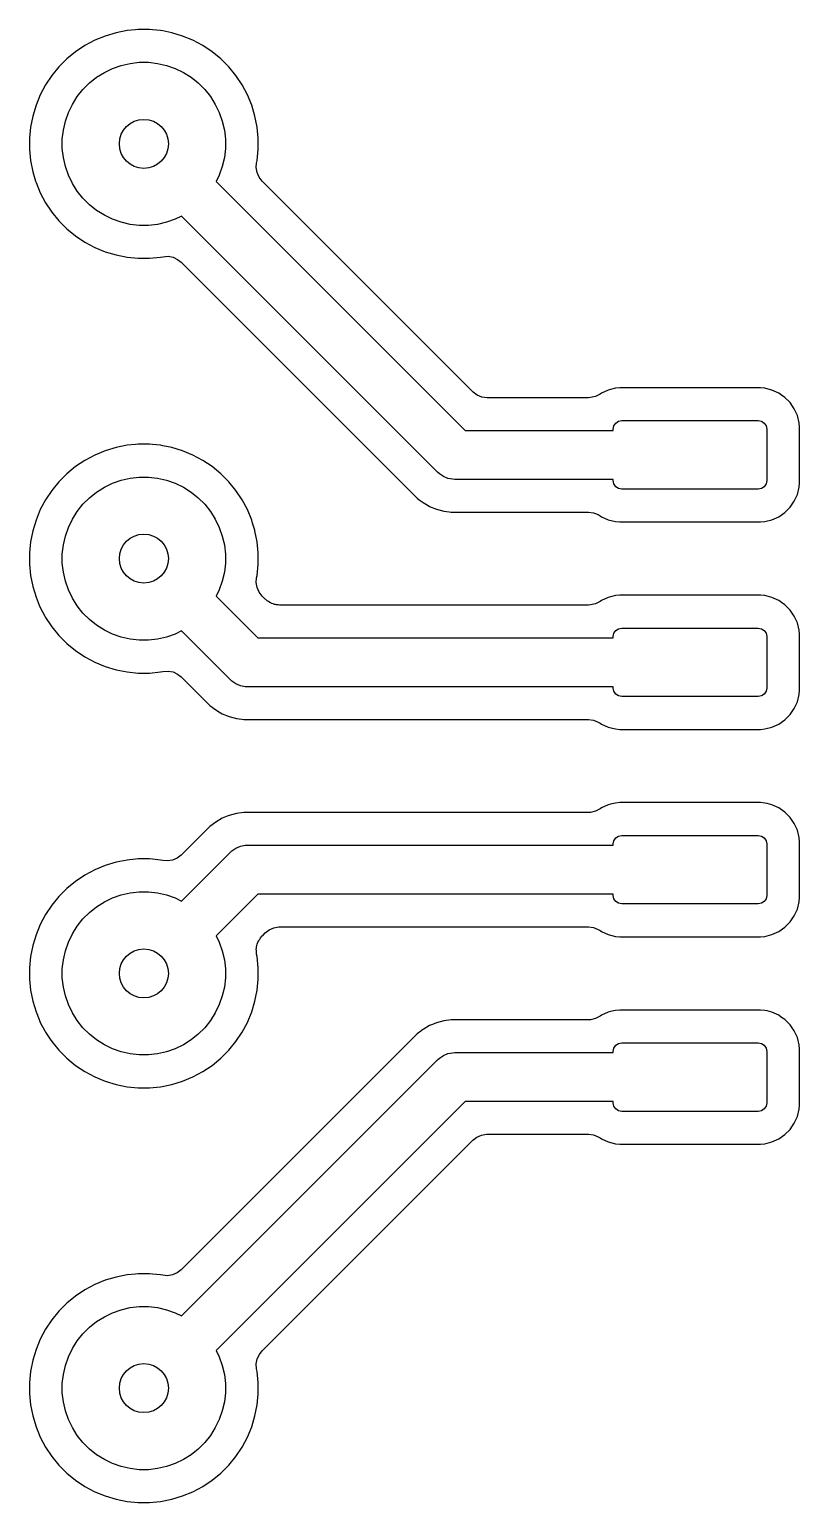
# Model space of a CAD drawing. Header units: millimetres. Extents: x 88 to 236, y -149 to -88.
# Drawn here: x 133.68 to 138.4, y -114.32 to -105.3 of the extents above; entities that cross this region are included whole.
import ezdxf

# ---------------------------------------------------------------- set-up
doc = ezdxf.new("R2010")
doc.units = ezdxf.units.MM
doc.layers.add('F.Cu', color=13, linetype='CONTINUOUS', true_color=0xc83434)

msp = doc.modelspace()

# ---------------------------------------------------------------- linework, layer by layer
at = {"layer": 'F.Cu', "linetype": 'CONTINUOUS'}
for p, q in [((134.143728, -105.339651), (134.080143, -105.365989)), ((134.20958, -105.319674), (134.143728, -105.339651)), ((134.209592, -105.319671), (134.20958, -105.319674)), ((134.277096, -105.306245), (134.209592, -105.319671)), ((134.277105, -105.306244), (134.277096, -105.306245)), ((134.329101, -105.301123), (134.277105, -105.306244)), ((134.345587, -105.2995), (134.329101, -105.301123)), ((134.414413, -105.2995), (134.345587, -105.2995)), ((134.433155, -105.301345), (134.414413, -105.2995)), ((134.482894, -105.306244), (134.433155, -105.301345)), ((134.482903, -105.306245), (134.482894, -105.306244)), ((134.482907, -105.306245), (134.482903, -105.306245)), ((134.482909, -105.306246), (134.482907, -105.306245)), ((134.495961, -105.308842), (134.482909, -105.306246)), ((134.550407, -105.319671), (134.495961, -105.308842)), ((134.550419, -105.319674), (134.550407, -105.319671)), ((134.616271, -105.339651), (134.550419, -105.319674)), ((134.616275, -105.339652), (134.616271, -105.339651)), ((134.616276, -105.339653), (134.616275, -105.339652)), ((134.679864, -105.365992), (134.616276, -105.339653)), ((133.962204, -105.436677), (133.908999, -105.480342)), ((133.962207, -105.436675), (133.962204, -105.436677)), ((134.019431, -105.398439), (133.962207, -105.436675)), ((134.019441, -105.398433), (134.019431, -105.398439)), ((134.080135, -105.365992), (134.019441, -105.398433)), ((134.080143, -105.365989), (134.080135, -105.365992)), ((134.740558, -105.398433), (134.679864, -105.365992)), ((134.740568, -105.398439), (134.740558, -105.398433)), ((134.797792, -105.436675), (134.740568, -105.398439)), ((134.797795, -105.436677), (134.797792, -105.436675)), ((134.851, -105.480342), (134.797795, -105.436677)), ((133.860342, -105.528999), (133.816677, -105.582204)), ((133.908999, -105.480342), (133.860342, -105.528999)), ((134.138141, -105.562388), (134.188658, -105.53806)), ((134.188658, -105.53806), (134.241582, -105.519541)), ((134.241582, -105.519541), (134.296247, -105.507064)), ((134.296247, -105.507064), (134.351965, -105.500787)), ((134.351965, -105.500787), (134.408035, -105.500787)), ((134.408035, -105.500787), (134.463753, -105.507064)), ((134.463753, -105.507064), (134.518418, -105.519541)), ((134.518418, -105.519541), (134.571342, -105.53806)), ((134.571342, -105.53806), (134.621859, -105.562388)), ((134.899657, -105.528999), (134.851, -105.480342)), ((134.899661, -105.529004), (134.899657, -105.528999)), ((134.899662, -105.529005), (134.899661, -105.529004)), ((134.943326, -105.582209), (134.899662, -105.529005)), ((133.816675, -105.582207), (133.778439, -105.639431)), ((133.816677, -105.582204), (133.816675, -105.582207)), ((134.007179, -105.666827), (134.046827, -105.627179)), ((134.046827, -105.627179), (134.090664, -105.59222)), ((134.090664, -105.59222), (134.138141, -105.562388)), ((134.621859, -105.562388), (134.669336, -105.59222)), ((134.669336, -105.59222), (134.713173, -105.627179)), ((134.713173, -105.627179), (134.752821, -105.666827)), ((134.981564, -105.639437), (134.943326, -105.582209)), ((133.745989, -105.700143), (133.719651, -105.763728)), ((133.745992, -105.700135), (133.745989, -105.700143)), ((133.778433, -105.639441), (133.745992, -105.700135)), ((133.778439, -105.639431), (133.778433, -105.639441)), ((133.942388, -105.758141), (133.97222, -105.710664)), ((133.97222, -105.710664), (134.007179, -105.666827)), ((134.752821, -105.666827), (134.78778, -105.710664)), ((134.78778, -105.710664), (134.817612, -105.758141)), ((135.014008, -105.700136), (134.981564, -105.639437)), ((135.040347, -105.763724), (135.014008, -105.700136)), ((133.719651, -105.763728), (133.699674, -105.82958)), ((133.899541, -105.861582), (133.91806, -105.808658)), ((133.91806, -105.808658), (133.942388, -105.758141)), ((134.817612, -105.758141), (134.84194, -105.808658)), ((134.84194, -105.808658), (134.860459, -105.861582)), ((135.060327, -105.829587), (135.040347, -105.763724)), ((133.686244, -105.897105), (133.6795, -105.965588)), ((133.686245, -105.897096), (133.686244, -105.897105)), ((133.699671, -105.829592), (133.686245, -105.897096)), ((133.699674, -105.82958), (133.699671, -105.829592)), ((133.887064, -105.916247), (133.899541, -105.861582)), ((134.860459, -105.861582), (134.872936, -105.916247)), ((135.073754, -105.897091), (135.060327, -105.829587)), ((135.0805, -105.965587), (135.073754, -105.897091)), ((133.6795, -105.965588), (133.6795, -106.034411)), ((133.880787, -105.971965), (133.887064, -105.916247)), ((133.880787, -106.028035), (133.880787, -105.971965)), ((134.872936, -105.916247), (134.879213, -105.971965)), ((134.879213, -105.971965), (134.879213, -106.028035)), ((135.0805, -106.034413), (135.0805, -105.965587)), ((133.6795, -106.034411), (133.686244, -106.102894)), ((133.887064, -106.083753), (133.880787, -106.028035)), ((133.899541, -106.138418), (133.887064, -106.083753)), ((134.872936, -106.083753), (134.860459, -106.138418)), ((134.879213, -106.028035), (134.872936, -106.083753)), ((135.073754, -106.102909), (135.0805, -106.034413)), ((133.686244, -106.102894), (133.686245, -106.102903)), ((133.686245, -106.102903), (133.699671, -106.170407)), ((133.699671, -106.170407), (133.699674, -106.170419)), ((133.699674, -106.170419), (133.717491, -106.22915)), ((133.91806, -106.191342), (133.899541, -106.138418)), ((134.860459, -106.138418), (134.84194, -106.191342)), ((135.068573, -106.145364), (135.070895, -106.117281)), ((135.073436, -106.176064), (135.068573, -106.145364)), ((135.070895, -106.117281), (135.073754, -106.102909)), ((135.08578, -106.20459), (135.073436, -106.176064)), ((133.717491, -106.22915), (133.719653, -106.236276)), ((133.719653, -106.236276), (133.745992, -106.299864)), ((133.942388, -106.241859), (133.91806, -106.191342)), ((133.97222, -106.289336), (133.942388, -106.241859)), ((134.84194, -106.191342), (134.822935, -106.230803)), ((134.822935, -106.230803), (136.347132, -107.755)), ((135.104827, -106.229145), (135.08578, -106.20459)), ((135.759689, -106.884008), (135.104827, -106.229145)), ((133.745992, -106.299864), (133.778436, -106.360563)), ((134.007179, -106.333173), (133.97222, -106.289336)), ((134.046827, -106.372821), (134.007179, -106.333173)), ((133.778436, -106.360563), (133.812358, -106.411332)), ((133.812358, -106.411332), (133.816675, -106.417792)), ((133.816675, -106.417792), (133.816677, -106.417795)), ((133.816677, -106.417795), (133.860342, -106.471)), ((134.090664, -106.40778), (134.046827, -106.372821)), ((134.138141, -106.437612), (134.090664, -106.40778)), ((134.188658, -106.46194), (134.138141, -106.437612)), ((134.610803, -106.442935), (134.571342, -106.46194)), ((136.178934, -108.011066), (134.610803, -106.442935)), ((133.860342, -106.471), (133.908999, -106.519657)), ((133.908999, -106.519657), (133.909004, -106.519661)), ((133.909004, -106.519661), (133.909005, -106.519662)), ((133.909005, -106.519662), (133.962209, -106.563326)), ((134.241582, -106.480459), (134.188658, -106.46194)), ((134.296247, -106.492936), (134.241582, -106.480459)), ((134.351965, -106.499213), (134.296247, -106.492936)), ((134.408035, -106.499213), (134.351965, -106.499213)), ((134.463753, -106.492936), (134.408035, -106.499213)), ((134.518418, -106.480459), (134.463753, -106.492936)), ((134.571342, -106.46194), (134.518418, -106.480459)), ((133.962209, -106.563326), (134.019437, -106.601564)), ((134.019437, -106.601564), (134.080136, -106.634008)), ((134.080136, -106.634008), (134.143724, -106.660347)), ((134.143724, -106.660347), (134.209587, -106.680327)), ((134.209587, -106.680327), (134.277091, -106.693754)), ((134.277091, -106.693754), (134.345587, -106.7005)), ((134.345587, -106.7005), (134.345589, -106.7005)), ((134.345589, -106.7005), (134.414411, -106.7005)), ((134.414411, -106.7005), (134.414413, -106.7005)), ((134.414413, -106.7005), (134.482909, -106.693754)), ((134.482909, -106.693754), (134.49728, -106.690895)), ((134.49728, -106.690895), (134.528277, -106.688699)), ((134.528277, -106.688699), (134.558854, -106.694282)), ((134.558854, -106.694282), (134.587082, -106.707294)), ((134.587082, -106.707294), (134.609145, -106.724827)), ((134.609145, -106.724827), (136.020911, -108.136592)), ((136.393862, -107.518181), (135.759689, -106.884008)), ((136.396659, -107.520892), (136.393862, -107.518181)), ((136.421806, -107.539162), (136.396659, -107.520892)), ((137.182132, -107.526568), (137.173674, -107.532429)), ((137.182136, -107.526566), (137.182132, -107.526568)), ((137.223595, -107.507734), (137.182136, -107.526566)), ((137.2236, -107.507732), (137.223595, -107.507734)), ((137.223602, -107.507732), (137.2236, -107.507732)), ((137.238322, -107.504022), (137.223602, -107.507732)), ((137.26776, -107.496604), (137.238322, -107.504022)), ((137.294494, -107.4945), (137.26776, -107.496604)), ((137.2945, -107.4945), (137.294494, -107.4945)), ((138.1555, -107.4945), (137.2945, -107.4945)), ((138.155505, -107.4945), (138.1555, -107.4945)), ((138.182239, -107.496604), (138.155505, -107.4945)), ((138.189238, -107.498368), (138.182239, -107.496604)), ((138.189274, -107.498377), (138.189238, -107.498368)), ((138.226398, -107.507732), (138.189274, -107.498377)), ((138.2264, -107.507733), (138.226398, -107.507732)), ((138.226404, -107.507734), (138.2264, -107.507733)), ((138.267863, -107.526566), (138.226404, -107.507734)), ((138.286043, -107.539162), (138.267863, -107.526566)), ((136.450705, -107.550604), (136.421806, -107.539162)), ((136.481543, -107.5545), (136.450705, -107.550604)), ((137.103059, -107.5545), (136.481543, -107.5545)), ((137.115835, -107.55384), (137.103059, -107.5545)), ((137.146107, -107.546788), (137.115835, -107.55384)), ((137.173674, -107.532429), (137.146107, -107.546788)), ((138.305297, -107.552501), (138.286043, -107.539162)), ((138.337499, -107.584703), (138.305297, -107.552501)), ((138.363434, -107.622138), (138.337499, -107.584703)), ((137.258996, -107.727409), (137.270377, -107.710377)), ((137.270377, -107.710377), (137.287409, -107.698996)), ((137.287409, -107.698996), (137.3075, -107.695)), ((137.3075, -107.695), (138.1425, -107.695)), ((138.1425, -107.695), (138.162591, -107.698996)), ((138.162591, -107.698996), (138.179623, -107.710377)), ((138.179623, -107.710377), (138.191004, -107.727409)), ((138.382268, -107.663602), (138.363434, -107.622138)), ((138.393396, -107.707762), (138.382268, -107.663602)), ((138.3955, -107.7345), (138.393396, -107.707762)), ((136.347132, -107.755), (137.255, -107.755)), ((137.255, -107.7475), (137.258996, -107.727409)), ((137.255, -107.755), (137.255, -107.7475)), ((138.191004, -107.727409), (138.195, -107.7475)), ((138.195, -107.7475), (138.195, -108.0625)), ((138.3955, -108.0755), (138.3955, -107.7345)), ((134.143728, -107.879651), (134.080143, -107.905989)), ((134.20958, -107.859674), (134.143728, -107.879651)), ((134.209592, -107.859671), (134.20958, -107.859674)), ((134.277096, -107.846245), (134.209592, -107.859671)), ((134.277105, -107.846244), (134.277096, -107.846245)), ((134.329101, -107.841123), (134.277105, -107.846244)), ((134.345587, -107.8395), (134.329101, -107.841123)), ((134.414413, -107.8395), (134.345587, -107.8395)), ((134.433155, -107.841345), (134.414413, -107.8395)), ((134.482894, -107.846244), (134.433155, -107.841345)), ((134.482903, -107.846245), (134.482894, -107.846244)), ((134.482907, -107.846245), (134.482903, -107.846245)), ((134.482909, -107.846246), (134.482907, -107.846245)), ((134.495961, -107.848842), (134.482909, -107.846246)), ((134.550407, -107.859671), (134.495961, -107.848842)), ((134.550419, -107.859674), (134.550407, -107.859671)), ((134.616271, -107.879651), (134.550419, -107.859674)), ((134.616275, -107.879652), (134.616271, -107.879651)), ((134.616276, -107.879653), (134.616275, -107.879652)), ((134.679864, -107.905992), (134.616276, -107.879653)), ((133.962204, -107.976677), (133.908999, -108.020342)), ((133.962207, -107.976675), (133.962204, -107.976677)), ((134.019431, -107.938439), (133.962207, -107.976675)), ((134.019441, -107.938433), (134.019431, -107.938439)), ((134.080135, -107.905992), (134.019441, -107.938433)), ((134.080143, -107.905989), (134.080135, -107.905992)), ((134.740558, -107.938433), (134.679864, -107.905992)), ((134.740568, -107.938439), (134.740558, -107.938433)), ((134.797792, -107.976675), (134.740568, -107.938439)), ((134.797795, -107.976677), (134.797792, -107.976675)), ((134.851, -108.020342), (134.797795, -107.976677)), ((133.860342, -108.068999), (133.816677, -108.122204)), ((133.908999, -108.020342), (133.860342, -108.068999)), ((134.188658, -108.07806), (134.241582, -108.059541)), ((134.241582, -108.059541), (134.296247, -108.047064)), ((134.296247, -108.047064), (134.351965, -108.040787)), ((134.351965, -108.040787), (134.408035, -108.040787)), ((134.408035, -108.040787), (134.463753, -108.047064)), ((134.463753, -108.047064), (134.518418, -108.059541)), ((134.518418, -108.059541), (134.571342, -108.07806)), ((134.899657, -108.068999), (134.851, -108.020342)), ((134.899661, -108.069004), (134.899657, -108.068999)), ((134.899662, -108.069005), (134.899661, -108.069004)), ((134.943326, -108.122209), (134.899662, -108.069005)), ((136.189841, -108.020952), (136.178934, -108.011066)), ((136.21429, -108.037288), (136.189841, -108.020952)), ((136.241457, -108.048541), (136.21429, -108.037288)), ((136.270297, -108.054278), (136.241457, -108.048541)), ((136.285, -108.055), (136.270297, -108.054278)), ((137.255, -108.055), (136.285, -108.055)), ((137.255, -108.0625), (137.255, -108.055)), ((137.258996, -108.082591), (137.255, -108.0625)), ((138.195, -108.0625), (138.191004, -108.082591)), ((133.816675, -108.122207), (133.778439, -108.179431)), ((133.816677, -108.122204), (133.816675, -108.122207)), ((134.046827, -108.167179), (134.090664, -108.13222)), ((134.090664, -108.13222), (134.138141, -108.102388)), ((134.138141, -108.102388), (134.188658, -108.07806)), ((134.571342, -108.07806), (134.621859, -108.102388)), ((134.621859, -108.102388), (134.669336, -108.13222)), ((134.669336, -108.13222), (134.713173, -108.167179)), ((134.981564, -108.179437), (134.943326, -108.122209)), ((136.020911, -108.136592), (136.020915, -108.136597)), ((136.020915, -108.136597), (136.053403, -108.169085)), ((137.270377, -108.099623), (137.258996, -108.082591)), ((137.287409, -108.111004), (137.270377, -108.099623)), ((137.3075, -108.115), (137.287409, -108.111004)), ((138.1425, -108.115), (137.3075, -108.115)), ((138.162591, -108.111004), (138.1425, -108.115)), ((138.179623, -108.099623), (138.162591, -108.111004)), ((138.191004, -108.082591), (138.179623, -108.099623)), ((138.363434, -108.187862), (138.382268, -108.146398)), ((138.382268, -108.146398), (138.393396, -108.102238)), ((138.393396, -108.102238), (138.3955, -108.0755)), ((133.745989, -108.240143), (133.719651, -108.303728)), ((133.745992, -108.240135), (133.745989, -108.240143)), ((133.778433, -108.179441), (133.745992, -108.240135)), ((133.778439, -108.179431), (133.778433, -108.179441)), ((133.942388, -108.298141), (133.97222, -108.250664)), ((133.97222, -108.250664), (134.007179, -108.206827)), ((134.007179, -108.206827), (134.046827, -108.167179)), ((134.713173, -108.167179), (134.752821, -108.206827)), ((134.752821, -108.206827), (134.78778, -108.250664)), ((134.78778, -108.250664), (134.817612, -108.298141)), ((135.014008, -108.240136), (134.981564, -108.179437)), ((135.040347, -108.303724), (135.014008, -108.240136)), ((136.053403, -108.169085), (136.066894, -108.179437)), ((136.066894, -108.179437), (136.089855, -108.197056)), ((136.089855, -108.197056), (136.121797, -108.215497)), ((136.121797, -108.215497), (136.129645, -108.220028)), ((136.129645, -108.220028), (136.172094, -108.237611)), ((136.172094, -108.237611), (136.216474, -108.249503)), ((136.216474, -108.249503), (136.250638, -108.254)), ((138.305297, -108.257499), (138.337499, -108.225297)), ((138.337499, -108.225297), (138.363434, -108.187862)), ((133.719651, -108.303728), (133.699674, -108.36958)), ((133.91806, -108.348658), (133.942388, -108.298141)), ((134.817612, -108.298141), (134.84194, -108.348658)), ((135.046414, -108.323724), (135.040347, -108.303724)), ((135.059418, -108.366592), (135.046414, -108.323724)), ((136.250638, -108.254), (136.262026, -108.2555)), ((136.262026, -108.2555), (136.262027, -108.2555)), ((136.262027, -108.2555), (136.262028, -108.2555)), ((136.262028, -108.2555), (136.307973, -108.2555)), ((136.307973, -108.2555), (137.103059, -108.2555)), ((137.103059, -108.2555), (137.133897, -108.259396)), ((137.133897, -108.259396), (137.162796, -108.270838)), ((137.162796, -108.270838), (137.173674, -108.277571)), ((137.173674, -108.277571), (137.182132, -108.283431)), ((137.182132, -108.283431), (137.182136, -108.283433)), ((137.182136, -108.283433), (137.182137, -108.283433)), ((137.182137, -108.283433), (137.182138, -108.283434)), ((137.182138, -108.283434), (137.223602, -108.302268)), ((137.223602, -108.302268), (137.267762, -108.313396)), ((137.267762, -108.313396), (137.2945, -108.3155)), ((137.2945, -108.3155), (137.294509, -108.3155)), ((137.294509, -108.3155), (138.155491, -108.3155)), ((138.155491, -108.3155), (138.1555, -108.3155)), ((138.1555, -108.3155), (138.182238, -108.313396)), ((138.182238, -108.313396), (138.226398, -108.302268)), ((138.226398, -108.302268), (138.267862, -108.283434)), ((138.267862, -108.283434), (138.305297, -108.257499)), ((133.699671, -108.369592), (133.686245, -108.437096)), ((133.699674, -108.36958), (133.699671, -108.369592)), ((133.887064, -108.456247), (133.899541, -108.401582)), ((133.899541, -108.401582), (133.91806, -108.348658)), ((134.84194, -108.348658), (134.860459, -108.401582)), ((134.860459, -108.401582), (134.872936, -108.456247)), ((135.060327, -108.369587), (135.059418, -108.366592)), ((135.073754, -108.437091), (135.060327, -108.369587)), ((133.686244, -108.437105), (133.6795, -108.505588)), ((133.6795, -108.505588), (133.6795, -108.574411)), ((133.686245, -108.437096), (133.686244, -108.437105)), ((133.880787, -108.511965), (133.887064, -108.456247)), ((133.880787, -108.568035), (133.880787, -108.511965)), ((134.872936, -108.456247), (134.879213, -108.511965)), ((134.879213, -108.511965), (134.879213, -108.568035)), ((135.0805, -108.505587), (135.073754, -108.437091)), ((135.0805, -108.574413), (135.0805, -108.505587)), ((133.6795, -108.574411), (133.686244, -108.642894)), ((133.887064, -108.623753), (133.880787, -108.568035)), ((134.879213, -108.568035), (134.872936, -108.623753)), ((135.073754, -108.642909), (135.0805, -108.574413)), ((133.686244, -108.642894), (133.686245, -108.642903)), ((133.686245, -108.642903), (133.699671, -108.710407)), ((133.899541, -108.678418), (133.887064, -108.623753)), ((133.91806, -108.731342), (133.899541, -108.678418)), ((134.860459, -108.678418), (134.84194, -108.731342)), ((134.872936, -108.623753), (134.860459, -108.678418)), ((135.068573, -108.685363), (135.070894, -108.657282)), ((135.073436, -108.716063), (135.068573, -108.685363)), ((135.070894, -108.657282), (135.073754, -108.642909)), ((133.699671, -108.710407), (133.699674, -108.710419)), ((133.699674, -108.710419), (133.719651, -108.776271)), ((133.719651, -108.776271), (133.719653, -108.776276)), ((133.719653, -108.776276), (133.739626, -108.824496)), ((133.942388, -108.781859), (133.91806, -108.731342)), ((133.97222, -108.829336), (133.942388, -108.781859)), ((134.84194, -108.731342), (134.822935, -108.770803)), ((134.822935, -108.770803), (135.077132, -109.025)), ((135.08578, -108.744589), (135.073436, -108.716063)), ((135.104831, -108.769149), (135.08578, -108.744589)), ((135.123863, -108.788181), (135.104831, -108.769149)), ((135.12666, -108.790892), (135.123863, -108.788181)), ((135.12824, -108.79204), (135.12666, -108.790892)), ((135.135544, -108.798479), (135.12824, -108.79204)), ((137.223595, -108.777734), (137.182136, -108.796566)), ((137.2236, -108.777732), (137.223595, -108.777734)), ((137.223602, -108.777732), (137.2236, -108.777732)), ((137.238322, -108.774022), (137.223602, -108.777732)), ((137.26776, -108.766604), (137.238322, -108.774022)), ((137.294494, -108.7645), (137.26776, -108.766604)), ((137.2945, -108.7645), (137.294494, -108.7645)), ((138.1555, -108.7645), (137.2945, -108.7645)), ((138.155505, -108.7645), (138.1555, -108.7645)), ((138.182239, -108.766604), (138.155505, -108.7645)), ((138.196958, -108.770313), (138.182239, -108.766604)), ((138.226398, -108.777732), (138.196958, -108.770313)), ((138.2264, -108.777733), (138.226398, -108.777732)), ((138.226404, -108.777734), (138.2264, -108.777733)), ((138.267863, -108.796566), (138.226404, -108.777734)), ((133.739626, -108.824496), (133.745989, -108.839856)), ((133.745989, -108.839856), (133.745992, -108.839864)), ((133.745992, -108.839864), (133.773931, -108.892136)), ((134.007179, -108.873173), (133.97222, -108.829336)), ((134.046827, -108.912821), (134.007179, -108.873173)), ((135.143926, -108.803436), (135.135544, -108.798479)), ((135.151807, -108.809162), (135.143926, -108.803436)), ((135.157252, -108.811318), (135.151807, -108.809162)), ((135.162298, -108.814302), (135.157252, -108.811318)), ((135.171653, -108.817019), (135.162298, -108.814302)), ((135.180706, -108.820604), (135.171653, -108.817019)), ((135.186519, -108.821338), (135.180706, -108.820604)), ((135.192146, -108.822973), (135.186519, -108.821338)), ((135.20188, -108.823279), (135.192146, -108.822973)), ((135.211544, -108.8245), (135.20188, -108.823279)), ((137.103059, -108.8245), (135.211544, -108.8245)), ((137.115835, -108.82384), (137.103059, -108.8245)), ((137.146107, -108.816788), (137.115835, -108.82384)), ((137.173674, -108.802429), (137.146107, -108.816788)), ((137.182132, -108.796568), (137.173674, -108.802429)), ((137.182136, -108.796566), (137.182132, -108.796568)), ((138.286043, -108.809162), (138.267863, -108.796566)), ((138.305297, -108.822501), (138.286043, -108.809162)), ((138.337499, -108.854703), (138.305297, -108.822501)), ((138.363434, -108.892138), (138.337499, -108.854703)), ((133.773931, -108.892136), (133.778436, -108.900563)), ((133.778436, -108.900563), (133.812358, -108.951332)), ((133.812358, -108.951332), (133.816675, -108.957792)), ((133.816675, -108.957792), (133.816677, -108.957795)), ((133.816677, -108.957795), (133.860342, -109.011)), ((134.090664, -108.94778), (134.046827, -108.912821)), ((134.138141, -108.977612), (134.090664, -108.94778)), ((137.270377, -108.980377), (137.287409, -108.968996)), ((137.287409, -108.968996), (137.3075, -108.965)), ((137.3075, -108.965), (138.1425, -108.965)), ((138.1425, -108.965), (138.162591, -108.968996)), ((138.162591, -108.968996), (138.179623, -108.980377)), ((138.382268, -108.933602), (138.363434, -108.892138)), ((138.393396, -108.977762), (138.382268, -108.933602)), ((133.860342, -109.011), (133.908999, -109.059657)), ((133.908999, -109.059657), (133.909004, -109.059661)), ((133.909004, -109.059661), (133.909005, -109.059662)), ((133.909005, -109.059662), (133.962209, -109.103326)), ((134.188658, -109.00194), (134.138141, -108.977612)), ((134.241582, -109.020459), (134.188658, -109.00194)), ((134.296247, -109.032936), (134.241582, -109.020459)), ((134.351965, -109.039213), (134.296247, -109.032936)), ((134.408035, -109.039213), (134.351965, -109.039213)), ((134.463753, -109.032936), (134.408035, -109.039213)), ((134.518418, -109.020459), (134.463753, -109.032936)), ((134.571342, -109.00194), (134.518418, -109.020459)), ((134.610803, -108.982935), (134.571342, -109.00194)), ((134.908934, -109.281066), (134.610803, -108.982935)), ((135.077132, -109.025), (137.255, -109.025)), ((137.255, -109.0175), (137.258996, -108.997409)), ((137.255, -109.025), (137.255, -109.0175)), ((137.258996, -108.997409), (137.270377, -108.980377)), ((138.179623, -108.980377), (138.191004, -108.997409)), ((138.191004, -108.997409), (138.195, -109.0175)), ((138.195, -109.0175), (138.195, -109.3325)), ((138.3955, -109.0045), (138.393396, -108.977762)), ((138.3955, -109.3455), (138.3955, -109.0045)), ((133.962209, -109.103326), (134.019437, -109.141564)), ((134.019437, -109.141564), (134.080136, -109.174008)), ((134.080136, -109.174008), (134.143724, -109.200347)), ((134.143724, -109.200347), (134.209587, -109.220327)), ((134.209587, -109.220327), (134.277091, -109.233754)), ((134.277091, -109.233754), (134.345587, -109.2405)), ((134.345587, -109.2405), (134.345589, -109.2405)), ((134.345589, -109.2405), (134.414411, -109.2405)), ((134.414411, -109.2405), (134.414413, -109.2405)), ((134.414413, -109.2405), (134.482909, -109.233754)), ((134.482909, -109.233754), (134.497278, -109.230895)), ((134.497278, -109.230895), (134.528281, -109.2287)), ((134.528281, -109.2287), (134.558858, -109.234285)), ((134.558858, -109.234285), (134.587086, -109.247297)), ((134.587086, -109.247297), (134.609149, -109.264832)), ((134.609149, -109.264832), (134.783396, -109.439079)), ((134.919841, -109.290952), (134.908934, -109.281066)), ((134.944291, -109.307289), (134.919841, -109.290952)), ((134.971458, -109.318542), (134.944291, -109.307289)), ((135.000297, -109.324278), (134.971458, -109.318542)), ((135.015, -109.325), (135.000297, -109.324278)), ((137.255, -109.325), (135.015, -109.325)), ((137.255, -109.3325), (137.255, -109.325)), ((137.258996, -109.352591), (137.255, -109.3325)), ((138.195, -109.3325), (138.191004, -109.352591)), ((137.270377, -109.369623), (137.258996, -109.352591)), ((137.287409, -109.381004), (137.270377, -109.369623)), ((137.3075, -109.385), (137.287409, -109.381004)), ((138.1425, -109.385), (137.3075, -109.385)), ((138.162591, -109.381004), (138.1425, -109.385)), ((138.179623, -109.369623), (138.162591, -109.381004)), ((138.191004, -109.352591), (138.179623, -109.369623)), ((138.363434, -109.457862), (138.382268, -109.416398)), ((138.382268, -109.416398), (138.393396, -109.372238)), ((138.393396, -109.372238), (138.3955, -109.3455)), ((134.783396, -109.439079), (134.7834, -109.439082)), ((134.7834, -109.439082), (134.783404, -109.439086)), ((134.783404, -109.439086), (134.819855, -109.467056)), ((134.819855, -109.467056), (134.848778, -109.483754)), ((134.848778, -109.483754), (134.859641, -109.490026)), ((134.859641, -109.490026), (134.859643, -109.490027)), ((134.859643, -109.490027), (134.859645, -109.490028)), ((134.859645, -109.490028), (134.902094, -109.507611)), ((134.902094, -109.507611), (134.946474, -109.519503)), ((138.305297, -109.527499), (138.337499, -109.495297)), ((138.337499, -109.495297), (138.363434, -109.457862)), ((134.946474, -109.519503), (134.980638, -109.524)), ((134.980638, -109.524), (134.992026, -109.5255)), ((134.992026, -109.5255), (134.992027, -109.5255)), ((134.992027, -109.5255), (134.992028, -109.5255)), ((134.992028, -109.5255), (135.037973, -109.5255)), ((135.037973, -109.5255), (137.103059, -109.5255)), ((137.103059, -109.5255), (137.133897, -109.529396)), ((137.133897, -109.529396), (137.162796, -109.540838)), ((137.162796, -109.540838), (137.173674, -109.547571)), ((137.173674, -109.547571), (137.182132, -109.553431)), ((137.182132, -109.553431), (137.182136, -109.553433)), ((137.182136, -109.553433), (137.182137, -109.553433)), ((137.182137, -109.553433), (137.182138, -109.553434)), ((137.182138, -109.553434), (137.223602, -109.572268)), ((137.223602, -109.572268), (137.267762, -109.583396)), ((137.267762, -109.583396), (137.2945, -109.5855)), ((137.2945, -109.5855), (137.294509, -109.5855)), ((137.294509, -109.5855), (138.155491, -109.5855)), ((138.155491, -109.5855), (138.1555, -109.5855)), ((138.1555, -109.5855), (138.182238, -109.583396)), ((138.182238, -109.583396), (138.226398, -109.572268)), ((138.226398, -109.572268), (138.267862, -109.553434)), ((138.267862, -109.553434), (138.305297, -109.527499)), ((137.223595, -110.047734), (137.182136, -110.066566)), ((137.2236, -110.047732), (137.223595, -110.047734)), ((137.223602, -110.047732), (137.2236, -110.047732)), ((137.238322, -110.044022), (137.223602, -110.047732)), ((137.26776, -110.036604), (137.238322, -110.044022)), ((137.294494, -110.0345), (137.26776, -110.036604)), ((137.2945, -110.0345), (137.294494, -110.0345)), ((138.1555, -110.0345), (137.2945, -110.0345)), ((138.155505, -110.0345), (138.1555, -110.0345)), ((138.182239, -110.036604), (138.155505, -110.0345)), ((138.196958, -110.040313), (138.182239, -110.036604)), ((138.226398, -110.047732), (138.196958, -110.040313)), ((138.2264, -110.047733), (138.226398, -110.047732)), ((138.226404, -110.047734), (138.2264, -110.047733)), ((138.267863, -110.066566), (138.226404, -110.047734)), ((134.859643, -110.129973), (134.819855, -110.152943)), ((134.859646, -110.129971), (134.859643, -110.129973)), ((134.889663, -110.117538), (134.859646, -110.129971)), ((134.902094, -110.112389), (134.889663, -110.117538)), ((134.902095, -110.112388), (134.902094, -110.112389)), ((134.902097, -110.112388), (134.902095, -110.112388)), ((134.946477, -110.100496), (134.902097, -110.112388)), ((134.992026, -110.0945), (134.946477, -110.100496)), ((137.103059, -110.0945), (134.992026, -110.0945)), ((137.115835, -110.09384), (137.103059, -110.0945)), ((137.146107, -110.086788), (137.115835, -110.09384)), ((137.173674, -110.072429), (137.146107, -110.086788)), ((137.182132, -110.066568), (137.173674, -110.072429)), ((137.182136, -110.066566), (137.182132, -110.066568)), ((138.276325, -110.072429), (138.267863, -110.066566)), ((138.305297, -110.092501), (138.276325, -110.072429)), ((138.337499, -110.124703), (138.305297, -110.092501)), ((138.363434, -110.162138), (138.337499, -110.124703)), ((134.783398, -110.180918), (134.609149, -110.355167)), ((134.783405, -110.180912), (134.783398, -110.180918)), ((134.819851, -110.152946), (134.783405, -110.180912)), ((134.819855, -110.152943), (134.819851, -110.152946)), ((137.287409, -110.238996), (137.3075, -110.235)), ((137.3075, -110.235), (138.1425, -110.235)), ((138.1425, -110.235), (138.162591, -110.238996)), ((138.382268, -110.203602), (138.363434, -110.162138)), ((138.393396, -110.247762), (138.382268, -110.203602)), ((134.919841, -110.329048), (134.944291, -110.312711)), ((134.944291, -110.312711), (134.971458, -110.301458)), ((134.971458, -110.301458), (135.000297, -110.295722)), ((135.000297, -110.295722), (135.015, -110.295)), ((135.015, -110.295), (137.255, -110.295)), ((137.255, -110.2875), (137.258996, -110.267409)), ((137.255, -110.295), (137.255, -110.2875)), ((137.258996, -110.267409), (137.270377, -110.250377)), ((137.270377, -110.250377), (137.287409, -110.238996)), ((138.162591, -110.238996), (138.179623, -110.250377)), ((138.179623, -110.250377), (138.191004, -110.267409)), ((138.191004, -110.267409), (138.195, -110.2875)), ((138.195, -110.2875), (138.195, -110.6025)), ((138.3955, -110.2745), (138.393396, -110.247762)), ((138.3955, -110.6155), (138.3955, -110.2745)), ((134.20958, -110.399674), (134.143728, -110.419651)), ((134.209592, -110.399671), (134.20958, -110.399674)), ((134.277096, -110.386245), (134.209592, -110.399671)), ((134.277105, -110.386244), (134.277096, -110.386245)), ((134.329101, -110.381123), (134.277105, -110.386244)), ((134.345587, -110.3795), (134.329101, -110.381123)), ((134.414413, -110.3795), (134.345587, -110.3795)), ((134.433155, -110.381345), (134.414413, -110.3795)), ((134.482894, -110.386244), (134.433155, -110.381345)), ((134.482901, -110.386245), (134.482894, -110.386244)), ((134.482903, -110.386245), (134.482901, -110.386245)), ((134.482909, -110.386246), (134.482903, -110.386245)), ((134.495468, -110.388744), (134.482909, -110.386246)), ((134.497283, -110.389105), (134.495468, -110.388744)), ((134.525363, -110.391425), (134.497283, -110.389105)), ((134.556063, -110.386563), (134.525363, -110.391425)), ((134.584589, -110.374218), (134.556063, -110.386563)), ((134.609149, -110.355167), (134.584589, -110.374218)), ((134.610803, -110.637064), (134.908934, -110.338934)), ((134.908934, -110.338934), (134.919841, -110.329048)), ((134.019431, -110.478439), (133.962207, -110.516675)), ((134.019441, -110.478433), (134.019431, -110.478439)), ((134.080135, -110.445992), (134.019441, -110.478433)), ((134.080143, -110.445989), (134.080135, -110.445992)), ((134.143728, -110.419651), (134.080143, -110.445989)), ((133.908999, -110.560342), (133.860342, -110.608999)), ((133.962204, -110.516677), (133.908999, -110.560342)), ((133.962207, -110.516675), (133.962204, -110.516677)), ((134.241582, -110.599541), (134.296247, -110.587064)), ((134.296247, -110.587064), (134.351965, -110.580787)), ((134.351965, -110.580787), (134.408035, -110.580787)), ((134.408035, -110.580787), (134.463753, -110.587064)), ((134.463753, -110.587064), (134.518418, -110.599541)), ((135.077132, -110.595), (134.822935, -110.849196)), ((137.255, -110.595), (135.077132, -110.595)), ((137.255, -110.6025), (137.255, -110.595)), ((133.816675, -110.662207), (133.778439, -110.719431)), ((133.816677, -110.662204), (133.816675, -110.662207)), ((133.860342, -110.608999), (133.816677, -110.662204)), ((134.046827, -110.707179), (134.090664, -110.67222)), ((134.090664, -110.67222), (134.138141, -110.642388)), ((134.138141, -110.642388), (134.188658, -110.61806)), ((134.188658, -110.61806), (134.241582, -110.599541)), ((134.518418, -110.599541), (134.571342, -110.61806)), ((134.571342, -110.61806), (134.610803, -110.637064)), ((137.258996, -110.622591), (137.255, -110.6025)), ((137.270377, -110.639623), (137.258996, -110.622591)), ((137.287409, -110.651004), (137.270377, -110.639623)), ((137.3075, -110.655), (137.287409, -110.651004)), ((138.1425, -110.655), (137.3075, -110.655)), ((138.162591, -110.651004), (138.1425, -110.655)), ((138.179623, -110.639623), (138.162591, -110.651004)), ((138.191004, -110.622591), (138.179623, -110.639623)), ((138.195, -110.6025), (138.191004, -110.622591)), ((138.363434, -110.727862), (138.382268, -110.686398)), ((138.382268, -110.686398), (138.393396, -110.642238)), ((138.393396, -110.642238), (138.3955, -110.6155)), ((133.778433, -110.719441), (133.745992, -110.780135)), ((133.778439, -110.719431), (133.778433, -110.719441)), ((133.97222, -110.790664), (134.007179, -110.746827)), ((134.007179, -110.746827), (134.046827, -110.707179)), ((138.305297, -110.797499), (138.337499, -110.765297)), ((138.337499, -110.765297), (138.363434, -110.727862)), ((133.719651, -110.843728), (133.699674, -110.90958)), ((133.745989, -110.780143), (133.719651, -110.843728)), ((133.745992, -110.780135), (133.745989, -110.780143)), ((133.91806, -110.888658), (133.942388, -110.838141)), ((133.942388, -110.838141), (133.97222, -110.790664)), ((134.822935, -110.849196), (134.84194, -110.888658)), ((135.087298, -110.872912), (135.091584, -110.867518)), ((135.091584, -110.867518), (135.094536, -110.862528)), ((135.094536, -110.862528), (135.104834, -110.850847)), ((135.104834, -110.850847), (135.110182, -110.8455)), ((135.110182, -110.8455), (135.123866, -110.831816)), ((135.123866, -110.831816), (135.148427, -110.812766)), ((135.148427, -110.812766), (135.176953, -110.800423)), ((135.176953, -110.800423), (135.207653, -110.795561)), ((135.207653, -110.795561), (135.211545, -110.7955)), ((135.211545, -110.7955), (137.103059, -110.7955)), ((137.103059, -110.7955), (137.133897, -110.799396)), ((137.133897, -110.799396), (137.162796, -110.810838)), ((137.162796, -110.810838), (137.173674, -110.817571)), ((137.173674, -110.817571), (137.182132, -110.823431)), ((137.182132, -110.823431), (137.182136, -110.823433)), ((137.182136, -110.823433), (137.182137, -110.823433)), ((137.182137, -110.823433), (137.182138, -110.823434)), ((137.182138, -110.823434), (137.223602, -110.842268)), ((137.223602, -110.842268), (137.267762, -110.853396)), ((137.267762, -110.853396), (137.2945, -110.8555)), ((137.2945, -110.8555), (137.294509, -110.8555)), ((137.294509, -110.8555), (138.155491, -110.8555)), ((138.155491, -110.8555), (138.1555, -110.8555)), ((138.1555, -110.8555), (138.182238, -110.853396)), ((138.182238, -110.853396), (138.226398, -110.842268)), ((138.226398, -110.842268), (138.267862, -110.823434)), ((138.267862, -110.823434), (138.305297, -110.797499)), ((133.699671, -110.909592), (133.686245, -110.977096)), ((133.699674, -110.90958), (133.699671, -110.909592)), ((133.887064, -110.996247), (133.899541, -110.941582)), ((133.899541, -110.941582), (133.91806, -110.888658)), ((134.84194, -110.888658), (134.860459, -110.941582)), ((134.860459, -110.941582), (134.872936, -110.996247)), ((135.0687, -110.931716), (135.06984, -110.925471)), ((135.069353, -110.94095), (135.0687, -110.931716)), ((135.069063, -110.950197), (135.069353, -110.94095)), ((135.070446, -110.956387), (135.069063, -110.950197)), ((135.06984, -110.925471), (135.07004, -110.91913)), ((135.07004, -110.91913), (135.072621, -110.910244)), ((135.070894, -110.962715), (135.070446, -110.956387)), ((135.072621, -110.910244), (135.074285, -110.901139)), ((135.074285, -110.901139), (135.076942, -110.895373)), ((135.076942, -110.895373), (135.078713, -110.889282)), ((135.078713, -110.889282), (135.083421, -110.88132)), ((135.083421, -110.88132), (135.087298, -110.872912)), ((133.686244, -110.977105), (133.6795, -111.045588)), ((133.6795, -111.045588), (133.6795, -111.114411)), ((133.686245, -110.977096), (133.686244, -110.977105)), ((133.880787, -111.051965), (133.887064, -110.996247)), ((134.872936, -110.996247), (134.879213, -111.051965)), ((135.073754, -110.977091), (135.070894, -110.962715)), ((135.0805, -111.045587), (135.073754, -110.977091)), ((135.0805, -111.114413), (135.0805, -111.045587)), ((133.6795, -111.114411), (133.686244, -111.182894)), ((133.880787, -111.108035), (133.880787, -111.051965)), ((133.887064, -111.163753), (133.880787, -111.108035)), ((134.879213, -111.108035), (134.872936, -111.163753)), ((134.879213, -111.051965), (134.879213, -111.108035)), ((135.073754, -111.182909), (135.0805, -111.114413)), ((133.686244, -111.182894), (133.686245, -111.182903)), ((133.686245, -111.182903), (133.699671, -111.250407)), ((133.899541, -111.218418), (133.887064, -111.163753)), ((133.91806, -111.271342), (133.899541, -111.218418)), ((134.860459, -111.218418), (134.84194, -111.271342)), ((134.872936, -111.163753), (134.860459, -111.218418)), ((135.060327, -111.250413), (135.073754, -111.182909)), ((133.699671, -111.250407), (133.699674, -111.250419)), ((133.699674, -111.250419), (133.719651, -111.316271)), ((133.719651, -111.316271), (133.719653, -111.316276)), ((133.719653, -111.316276), (133.738801, -111.362504)), ((133.942388, -111.321859), (133.91806, -111.271342)), ((134.84194, -111.271342), (134.817612, -111.321859)), ((135.014008, -111.379864), (135.040347, -111.316276)), ((135.040347, -111.316276), (135.060327, -111.250413)), ((137.223595, -111.317734), (137.182136, -111.336566)), ((137.2236, -111.317732), (137.223595, -111.317734)), ((137.223602, -111.317732), (137.2236, -111.317732)), ((137.238322, -111.314022), (137.223602, -111.317732)), ((137.26776, -111.306604), (137.238322, -111.314022)), ((137.294494, -111.3045), (137.26776, -111.306604)), ((137.2945, -111.3045), (137.294494, -111.3045)), ((138.1555, -111.3045), (137.2945, -111.3045)), ((138.155505, -111.3045), (138.1555, -111.3045)), ((138.182239, -111.306604), (138.155505, -111.3045)), ((138.196958, -111.310313), (138.182239, -111.306604)), ((138.226398, -111.317732), (138.196958, -111.310313)), ((138.2264, -111.317733), (138.226398, -111.317732)), ((138.226404, -111.317734), (138.2264, -111.317733)), ((138.267863, -111.336566), (138.226404, -111.317734)), ((133.738801, -111.362504), (133.745989, -111.379856)), ((133.745989, -111.379856), (133.745992, -111.379864)), ((133.745992, -111.379864), (133.773931, -111.432136)), ((133.97222, -111.369336), (133.942388, -111.321859)), ((134.007179, -111.413173), (133.97222, -111.369336)), ((134.78778, -111.369336), (134.752821, -111.413173)), ((134.817612, -111.321859), (134.78778, -111.369336)), ((134.981564, -111.440563), (135.014008, -111.379864)), ((136.129647, -111.399971), (136.089858, -111.422941)), ((136.14723, -111.392688), (136.129647, -111.399971)), ((136.172094, -111.382389), (136.14723, -111.392688)), ((136.172095, -111.382388), (136.172094, -111.382389)), ((136.172097, -111.382388), (136.172095, -111.382388)), ((136.216477, -111.370496), (136.172097, -111.382388)), ((136.262026, -111.3645), (136.216477, -111.370496)), ((137.103059, -111.3645), (136.262026, -111.3645)), ((137.115835, -111.36384), (137.103059, -111.3645)), ((137.146107, -111.356788), (137.115835, -111.36384)), ((137.173674, -111.342429), (137.146107, -111.356788)), ((137.182132, -111.336568), (137.173674, -111.342429)), ((137.182136, -111.336566), (137.182132, -111.336568)), ((138.286043, -111.349162), (138.267863, -111.336566)), ((138.305297, -111.362501), (138.286043, -111.349162)), ((138.337499, -111.394703), (138.305297, -111.362501)), ((138.363434, -111.432138), (138.337499, -111.394703)), ((133.773931, -111.432136), (133.778436, -111.440563)), ((133.778436, -111.440563), (133.80706, -111.483403)), ((133.80706, -111.483403), (133.816675, -111.497792)), ((133.816675, -111.497792), (133.816677, -111.497795)), ((133.816677, -111.497795), (133.860342, -111.551)), ((134.046827, -111.452821), (134.007179, -111.413173)), ((134.090664, -111.48778), (134.046827, -111.452821)), ((134.138141, -111.517612), (134.090664, -111.48778)), ((136.018554, -111.485763), (134.609149, -112.895167)), ((134.669336, -111.48778), (134.621859, -111.517612)), ((134.713173, -111.452821), (134.669336, -111.48778)), ((134.752821, -111.413173), (134.713173, -111.452821)), ((134.899662, -111.550995), (134.943326, -111.497791)), ((134.943326, -111.497791), (134.981564, -111.440563)), ((136.018563, -111.485754), (136.018554, -111.485763)), ((136.020911, -111.483407), (136.018563, -111.485754)), ((136.020915, -111.483403), (136.020911, -111.483407)), ((136.053403, -111.450915), (136.020915, -111.483403)), ((136.076869, -111.432909), (136.053403, -111.450915)), ((136.08066, -111.429999), (136.076869, -111.432909)), ((136.08067, -111.429991), (136.08066, -111.429999)), ((136.089848, -111.422948), (136.08067, -111.429991)), ((136.089858, -111.422941), (136.089848, -111.422948)), ((138.382268, -111.473602), (138.363434, -111.432138)), ((138.393396, -111.517762), (138.382268, -111.473602)), ((133.860342, -111.551), (133.908999, -111.599657)), ((134.188658, -111.54194), (134.138141, -111.517612)), ((134.241582, -111.560459), (134.188658, -111.54194)), ((134.296247, -111.572936), (134.241582, -111.560459)), ((134.351965, -111.579213), (134.296247, -111.572936)), ((134.408035, -111.579213), (134.351965, -111.579213)), ((134.463753, -111.572936), (134.408035, -111.579213)), ((134.518418, -111.560459), (134.463753, -111.572936)), ((134.571342, -111.54194), (134.518418, -111.560459)), ((134.621859, -111.517612), (134.571342, -111.54194)), ((134.850995, -111.599662), (134.899662, -111.550995)), ((136.189841, -111.599048), (136.21429, -111.582712)), ((136.21429, -111.582712), (136.241457, -111.571459)), ((136.241457, -111.571459), (136.270297, -111.565722)), ((136.270297, -111.565722), (136.285, -111.565)), ((136.285, -111.565), (137.255, -111.565)), ((137.255, -111.5575), (137.258996, -111.537409)), ((137.255, -111.565), (137.255, -111.5575)), ((137.258996, -111.537409), (137.270377, -111.520377)), ((137.270377, -111.520377), (137.287409, -111.508996)), ((137.287409, -111.508996), (137.3075, -111.505)), ((137.3075, -111.505), (138.1425, -111.505)), ((138.1425, -111.505), (138.162591, -111.508996)), ((138.162591, -111.508996), (138.179623, -111.520377)), ((138.179623, -111.520377), (138.191004, -111.537409)), ((138.191004, -111.537409), (138.195, -111.5575)), ((138.195, -111.5575), (138.195, -111.8725)), ((138.3955, -111.5445), (138.393396, -111.517762)), ((138.3955, -111.8855), (138.3955, -111.5445)), ((133.908999, -111.599657), (133.909004, -111.599661)), ((133.909004, -111.599661), (133.909005, -111.599662)), ((133.909005, -111.599662), (133.962209, -111.643326)), ((133.962209, -111.643326), (134.019437, -111.681564)), ((134.610803, -113.177064), (136.178934, -111.608934)), ((134.740563, -111.681564), (134.797791, -111.643326)), ((134.797791, -111.643326), (134.850995, -111.599662)), ((136.178934, -111.608934), (136.189841, -111.599048)), ((134.019437, -111.681564), (134.080136, -111.714008)), ((134.080136, -111.714008), (134.143724, -111.740347)), ((134.143724, -111.740347), (134.209587, -111.760327)), ((134.209587, -111.760327), (134.277091, -111.773754)), ((134.482909, -111.773754), (134.550413, -111.760327)), ((134.550413, -111.760327), (134.616276, -111.740347)), ((134.616276, -111.740347), (134.679864, -111.714008)), ((134.679864, -111.714008), (134.740563, -111.681564)), ((134.277091, -111.773754), (134.345587, -111.7805)), ((134.345587, -111.7805), (134.345589, -111.7805)), ((134.345589, -111.7805), (134.414411, -111.7805)), ((134.414411, -111.7805), (134.414413, -111.7805)), ((134.414413, -111.7805), (134.482909, -111.773754)), ((136.347132, -111.865), (134.822935, -113.389196)), ((137.255, -111.865), (136.347132, -111.865)), ((137.255, -111.8725), (137.255, -111.865)), ((137.258996, -111.892591), (137.255, -111.8725)), ((137.270377, -111.909623), (137.258996, -111.892591)), ((137.287409, -111.921004), (137.270377, -111.909623)), ((137.3075, -111.925), (137.287409, -111.921004)), ((138.1425, -111.925), (137.3075, -111.925)), ((138.162591, -111.921004), (138.1425, -111.925)), ((138.179623, -111.909623), (138.162591, -111.921004)), ((138.191004, -111.892591), (138.179623, -111.909623)), ((138.195, -111.8725), (138.191004, -111.892591)), ((138.382268, -111.956398), (138.393396, -111.912238)), ((138.393396, -111.912238), (138.3955, -111.8855)), ((138.305297, -112.067499), (138.337499, -112.035297)), ((138.337499, -112.035297), (138.363434, -111.997862)), ((138.363434, -111.997862), (138.382268, -111.956398)), ((135.104827, -113.390853), (136.393862, -112.101819)), ((136.393862, -112.101819), (136.418422, -112.082768)), ((136.418422, -112.082768), (136.446948, -112.070424)), ((136.446948, -112.070424), (136.477648, -112.065561)), ((136.477648, -112.065561), (136.481543, -112.0655)), ((136.481543, -112.0655), (137.103059, -112.0655)), ((137.103059, -112.0655), (137.133897, -112.069396)), ((137.133897, -112.069396), (137.162796, -112.080838)), ((137.162796, -112.080838), (137.173674, -112.087571)), ((137.173674, -112.087571), (137.182132, -112.093431)), ((137.182132, -112.093431), (137.182136, -112.093433)), ((137.182136, -112.093433), (137.182137, -112.093433)), ((137.182137, -112.093433), (137.182138, -112.093434)), ((137.182138, -112.093434), (137.223602, -112.112268)), ((137.223602, -112.112268), (137.267762, -112.123396)), ((137.267762, -112.123396), (137.2945, -112.1255)), ((137.2945, -112.1255), (137.294509, -112.1255)), ((137.294509, -112.1255), (138.155491, -112.1255)), ((138.155491, -112.1255), (138.1555, -112.1255)), ((138.1555, -112.1255), (138.182238, -112.123396)), ((138.182238, -112.123396), (138.226398, -112.112268)), ((138.226398, -112.112268), (138.267862, -112.093434)), ((138.267862, -112.093434), (138.305297, -112.067499)), ((134.20958, -112.939674), (134.143728, -112.959651)), ((134.209592, -112.939671), (134.20958, -112.939674)), ((134.277096, -112.926245), (134.209592, -112.939671)), ((134.277105, -112.926244), (134.277096, -112.926245)), ((134.329101, -112.921123), (134.277105, -112.926244)), ((134.345587, -112.9195), (134.329101, -112.921123)), ((134.414413, -112.9195), (134.345587, -112.9195)), ((134.433155, -112.921345), (134.414413, -112.9195)), ((134.482894, -112.926244), (134.433155, -112.921345)), ((134.482901, -112.926245), (134.482894, -112.926244)), ((134.482903, -112.926245), (134.482901, -112.926245)), ((134.482909, -112.926246), (134.482903, -112.926245)), ((134.495468, -112.928744), (134.482909, -112.926246)), ((134.497283, -112.929105), (134.495468, -112.928744)), ((134.525363, -112.931425), (134.497283, -112.929105)), ((134.556063, -112.926562), (134.525363, -112.931425)), ((134.584589, -112.914218), (134.556063, -112.926562)), ((134.609149, -112.895167), (134.584589, -112.914218)), ((134.019431, -113.018439), (133.962207, -113.056675)), ((134.019441, -113.018433), (134.019431, -113.018439)), ((134.080135, -112.985992), (134.019441, -113.018433)), ((134.080143, -112.985989), (134.080135, -112.985992)), ((134.143728, -112.959651), (134.080143, -112.985989)), ((133.908999, -113.100342), (133.860342, -113.148999)), ((133.962204, -113.056677), (133.908999, -113.100342)), ((133.962207, -113.056675), (133.962204, -113.056677)), ((134.296247, -113.127064), (134.351965, -113.120787)), ((134.351965, -113.120787), (134.408035, -113.120787)), ((134.408035, -113.120787), (134.463753, -113.127064)), ((133.816675, -113.202207), (133.778439, -113.259431)), ((133.816677, -113.202204), (133.816675, -113.202207)), ((133.860342, -113.148999), (133.816677, -113.202204)), ((134.046827, -113.247179), (134.090664, -113.21222)), ((134.090664, -113.21222), (134.138141, -113.182388)), ((134.138141, -113.182388), (134.188658, -113.15806)), ((134.188658, -113.15806), (134.241582, -113.139541)), ((134.241582, -113.139541), (134.296247, -113.127064)), ((134.463753, -113.127064), (134.518418, -113.139541)), ((134.518418, -113.139541), (134.571342, -113.15806)), ((134.571342, -113.15806), (134.610803, -113.177064)), ((133.778433, -113.259441), (133.745992, -113.320135)), ((133.778439, -113.259431), (133.778433, -113.259441)), ((133.97222, -113.330664), (134.007179, -113.286827)), ((134.007179, -113.286827), (134.046827, -113.247179)), ((133.719651, -113.383728), (133.699674, -113.44958)), ((133.745989, -113.320143), (133.719651, -113.383728)), ((133.745992, -113.320135), (133.745989, -113.320143)), ((133.91806, -113.428658), (133.942388, -113.378141)), ((133.942388, -113.378141), (133.97222, -113.330664)), ((134.822935, -113.389196), (134.84194, -113.428658)), ((135.087294, -113.412916), (135.104827, -113.390853)), ((133.699671, -113.449592), (133.686245, -113.517096)), ((133.699674, -113.44958), (133.699671, -113.449592)), ((133.887064, -113.536247), (133.899541, -113.481582)), ((133.899541, -113.481582), (133.91806, -113.428658)), ((134.84194, -113.428658), (134.860459, -113.481582)), ((134.860459, -113.481582), (134.872936, -113.536247)), ((135.068699, -113.471721), (135.074282, -113.441144)), ((135.070895, -113.50272), (135.068699, -113.471721)), ((135.074282, -113.441144), (135.087294, -113.412916)), ((133.686244, -113.517105), (133.6795, -113.585588)), ((133.686245, -113.517096), (133.686244, -113.517105)), ((133.880787, -113.591965), (133.887064, -113.536247)), ((134.872936, -113.536247), (134.879213, -113.591965)), ((135.073754, -113.517091), (135.070895, -113.50272)), ((135.0805, -113.585587), (135.073754, -113.517091)), ((133.6795, -113.585588), (133.6795, -113.654411)), ((133.6795, -113.654411), (133.686244, -113.722894)), ((133.880787, -113.648035), (133.880787, -113.591965)), ((133.887064, -113.703753), (133.880787, -113.648035)), ((134.879213, -113.648035), (134.872936, -113.703753)), ((134.879213, -113.591965), (134.879213, -113.648035)), ((135.073754, -113.722909), (135.0805, -113.654413)), ((135.0805, -113.654413), (135.0805, -113.585587)), ((133.686244, -113.722894), (133.686245, -113.722903)), ((133.686245, -113.722903), (133.699671, -113.790407)), ((133.899541, -113.758418), (133.887064, -113.703753)), ((134.872936, -113.703753), (134.860459, -113.758418)), ((135.060327, -113.790413), (135.073754, -113.722909)), ((133.699671, -113.790407), (133.699674, -113.790419)), ((133.699674, -113.790419), (133.719651, -113.856271)), ((133.91806, -113.811342), (133.899541, -113.758418)), ((133.942388, -113.861859), (133.91806, -113.811342)), ((134.84194, -113.811342), (134.817612, -113.861859)), ((134.860459, -113.758418), (134.84194, -113.811342)), ((135.040347, -113.856276), (135.060327, -113.790413)), ((133.719651, -113.856271), (133.745989, -113.919856)), ((133.745989, -113.919856), (133.745992, -113.919864)), ((133.745992, -113.919864), (133.778433, -113.980558)), ((133.97222, -113.909336), (133.942388, -113.861859)), ((134.007179, -113.953173), (133.97222, -113.909336)), ((134.78778, -113.909336), (134.752821, -113.953173)), ((134.817612, -113.861859), (134.78778, -113.909336)), ((134.981564, -113.980563), (135.014008, -113.919864)), ((135.014008, -113.919864), (135.040347, -113.856276)), ((133.778433, -113.980558), (133.778439, -113.980568)), ((133.778439, -113.980568), (133.816675, -114.037792)), ((134.046827, -113.992821), (134.007179, -113.953173)), ((134.090664, -114.02778), (134.046827, -113.992821)), ((134.713173, -113.992821), (134.669336, -114.02778)), ((134.752821, -113.953173), (134.713173, -113.992821)), ((134.943326, -114.037791), (134.981564, -113.980563)), ((133.816675, -114.037792), (133.816677, -114.037795)), ((133.816677, -114.037795), (133.860342, -114.091)), ((133.860342, -114.091), (133.908999, -114.139657)), ((134.138141, -114.057612), (134.090664, -114.02778)), ((134.188658, -114.08194), (134.138141, -114.057612)), ((134.241582, -114.100459), (134.188658, -114.08194)), ((134.296247, -114.112936), (134.241582, -114.100459)), ((134.351965, -114.119213), (134.296247, -114.112936)), ((134.463753, -114.112936), (134.408035, -114.119213)), ((134.518418, -114.100459), (134.463753, -114.112936)), ((134.571342, -114.08194), (134.518418, -114.100459)), ((134.621859, -114.057612), (134.571342, -114.08194)), ((134.669336, -114.02778), (134.621859, -114.057612)), ((134.850995, -114.139662), (134.899662, -114.090995)), ((134.899662, -114.090995), (134.943326, -114.037791)), ((133.908999, -114.139657), (133.909004, -114.139661)), ((133.909004, -114.139661), (133.909005, -114.139662)), ((133.909005, -114.139662), (133.962209, -114.183326)), ((133.962209, -114.183326), (134.019437, -114.221564)), ((134.408035, -114.119213), (134.351965, -114.119213)), ((134.740563, -114.221564), (134.797791, -114.183326)), ((134.797791, -114.183326), (134.850995, -114.139662)), ((134.019437, -114.221564), (134.080136, -114.254008)), ((134.080136, -114.254008), (134.143724, -114.280347)), ((134.143724, -114.280347), (134.209587, -114.300327)), ((134.550413, -114.300327), (134.616276, -114.280347)), ((134.616276, -114.280347), (134.679864, -114.254008)), ((134.679864, -114.254008), (134.740563, -114.221564)), ((134.209587, -114.300327), (134.277091, -114.313754)), ((134.277091, -114.313754), (134.345587, -114.3205)), ((134.345587, -114.3205), (134.345589, -114.3205)), ((134.345589, -114.3205), (134.414411, -114.3205)), ((134.414411, -114.3205), (134.414413, -114.3205)), ((134.414413, -114.3205), (134.482909, -114.313754)), ((134.482909, -114.313754), (134.550413, -114.300327))]:
    msp.add_line(p, q, dxfattribs=at)
at = {"layer": 'F.Cu'}
for centre in [(134.38, -106), (134.38, -108.54), (134.38, -111.08), (134.38, -113.62)]:
    msp.add_circle(centre, 0.15, dxfattribs=at)

doc.saveas('drawing.dxf')
